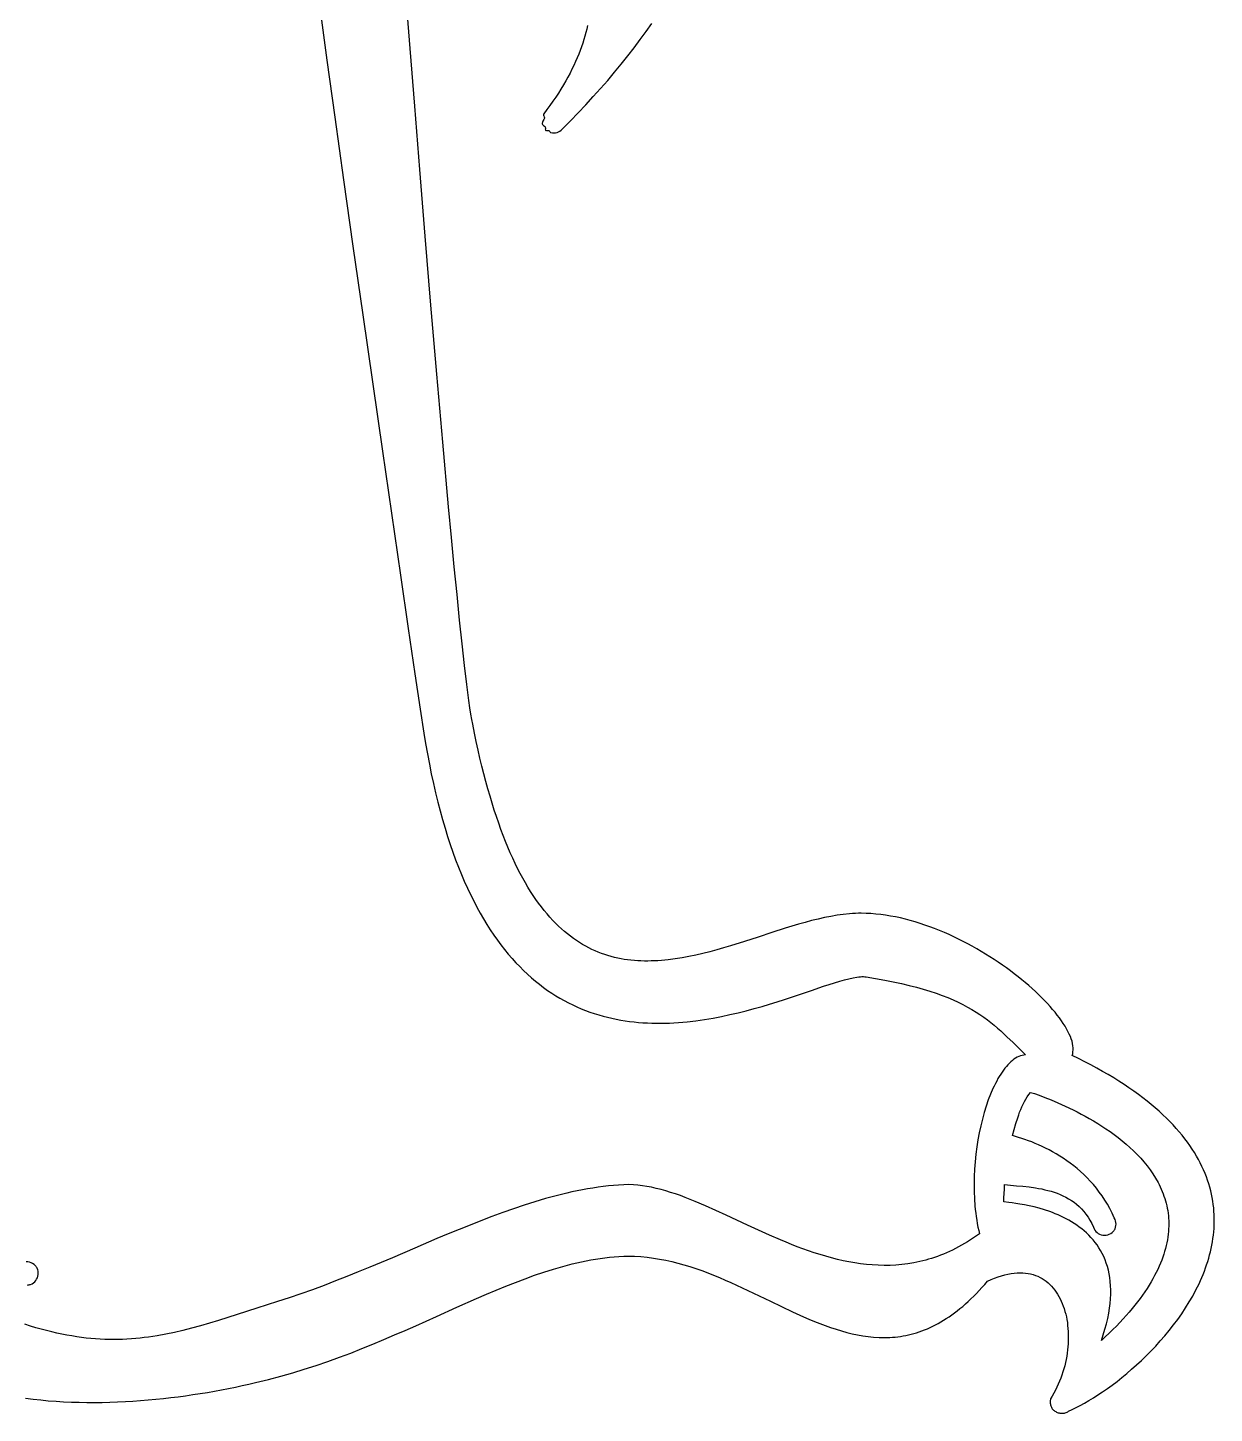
# Model space of a CAD drawing. Extents: x 0 to 113, y 52 to 137.
# Drawn here: x 95.98 to 110.44, y 55.84 to 72.72 of the extents above; entities that cross this region are included whole.
import ezdxf

# ---------------------------------------------------------------- set-up
doc = ezdxf.new("R2010")
doc.units = 0
doc.header["$MEASUREMENT"] = 0

msp = doc.modelspace()

# ---------------------------------------------------------------- linework, layer by layer
for points in [[(95.95, 56.019), (96.042, 56.007), (96.135, 55.998), (96.228, 55.989), (96.322, 55.983), (96.415, 55.977), (96.509, 55.973), (96.603, 55.97), (96.697, 55.969), (96.791, 55.968), (96.885, 55.969), (96.979, 55.972), (97.073, 55.975), (97.167, 55.979), (97.26, 55.985), (97.353, 55.991), (97.446, 55.999), (97.538, 56.007), (97.63, 56.017), (97.721, 56.027), (97.811, 56.038), (97.901, 56.05), (97.991, 56.063), (98.079, 56.077), (98.167, 56.091), (98.254, 56.106), (98.34, 56.122), (98.425, 56.138), (98.508, 56.155), (98.591, 56.173), (98.673, 56.191), (98.753, 56.21), (98.91, 56.248), (99.062, 56.288), (99.208, 56.329), (99.347, 56.372), (99.492, 56.419), (99.635, 56.467), (99.775, 56.518), (99.914, 56.57), (100.05, 56.624), (100.185, 56.678), (100.318, 56.734), (100.449, 56.79), (100.579, 56.846), (100.707, 56.903), (100.959, 57.016), (101.206, 57.127), (101.448, 57.234), (101.568, 57.286), (101.686, 57.336), (101.804, 57.385), (101.921, 57.431), (102.038, 57.475), (102.154, 57.517), (102.269, 57.556), (102.384, 57.593), (102.441, 57.61), (102.499, 57.626), (102.556, 57.641), (102.613, 57.656), (102.67, 57.669), (102.727, 57.682), (102.784, 57.694), (102.841, 57.704), (102.898, 57.714), (102.955, 57.723), (103.012, 57.731), (103.069, 57.737), (103.125, 57.743), (103.183, 57.747), (103.24, 57.75), (103.297, 57.752), (103.374, 57.75), (103.451, 57.746), (103.527, 57.738), (103.603, 57.728), (103.678, 57.716), (103.753, 57.701), (103.827, 57.685), (103.901, 57.666), (103.975, 57.645), (104.047, 57.623), (104.12, 57.599), (104.192, 57.574), (104.264, 57.547), (104.335, 57.519), (104.406, 57.49), (104.476, 57.46), (104.546, 57.429), (104.616, 57.398), (104.755, 57.333), (104.892, 57.267), (105.028, 57.201), (105.164, 57.136), (105.298, 57.073), (105.432, 57.013), (105.498, 56.984), (105.564, 56.956), (105.631, 56.93), (105.697, 56.905), (105.762, 56.881), (105.828, 56.86), (105.894, 56.84), (105.959, 56.821), (106.025, 56.805), (106.09, 56.791), (106.156, 56.78), (106.221, 56.771), (106.286, 56.764), (106.352, 56.76), (106.417, 56.759), (106.45, 56.759), (106.482, 56.761), (106.515, 56.763), (106.548, 56.765), (106.58, 56.769), (106.613, 56.773), (106.646, 56.779), (106.678, 56.785), (106.711, 56.792), (106.744, 56.8), (106.777, 56.808), (106.81, 56.818), (106.842, 56.829), (106.875, 56.84), (106.908, 56.853), (106.941, 56.866), (106.974, 56.881), (107.007, 56.896), (107.04, 56.913), (107.073, 56.931), (107.106, 56.949), (107.139, 56.969), (107.172, 56.99), (107.205, 57.012), (107.238, 57.035), (107.272, 57.059), (107.305, 57.084), (107.338, 57.111), (107.372, 57.139), (107.405, 57.168), (107.438, 57.198), (107.472, 57.229), (107.506, 57.262), (107.539, 57.296), (107.573, 57.331), (107.607, 57.367), (107.64, 57.405), (107.674, 57.445), (107.718, 57.465), (107.761, 57.483), (107.803, 57.498), (107.844, 57.512), (107.884, 57.523), (107.923, 57.532), (107.961, 57.539), (107.998, 57.544), (108.034, 57.547), (108.069, 57.548), (108.103, 57.547), (108.136, 57.545), (108.168, 57.54), (108.2, 57.534), (108.23, 57.526), (108.259, 57.516), (108.287, 57.505), (108.314, 57.492), (108.34, 57.478), (108.365, 57.462), (108.389, 57.445), (108.412, 57.426), (108.434, 57.406), (108.455, 57.385), (108.475, 57.362), (108.494, 57.338), (108.512, 57.313), (108.529, 57.287), (108.545, 57.26), (108.56, 57.232), (108.573, 57.203), (108.586, 57.173), (108.598, 57.142), (108.609, 57.111), (108.618, 57.078), (108.627, 57.045), (108.635, 57.011), (108.641, 56.977), (108.647, 56.942), (108.651, 56.906), (108.655, 56.87), (108.657, 56.833), (108.659, 56.797), (108.659, 56.759), (108.658, 56.722), (108.657, 56.684), (108.654, 56.646), (108.65, 56.607), (108.645, 56.569), (108.639, 56.531), (108.632, 56.492), (108.624, 56.454), (108.615, 56.415), (108.604, 56.377), (108.593, 56.339), (108.581, 56.301), (108.567, 56.263), (108.553, 56.226), (108.537, 56.189), (108.521, 56.153), (108.503, 56.116), (108.484, 56.081), (108.464, 56.046), (108.443, 56.011), (108.441, 56), (108.439, 55.99), (108.438, 55.979), (108.438, 55.968), (108.439, 55.958), (108.44, 55.947), (108.442, 55.937), (108.445, 55.927), (108.449, 55.918), (108.453, 55.909), (108.458, 55.9), (108.464, 55.891), (108.471, 55.883), (108.479, 55.875), (108.487, 55.868), (108.496, 55.862), (108.505, 55.856), (108.515, 55.851), (108.525, 55.846), (108.536, 55.842), (108.546, 55.84), (108.557, 55.837), (108.568, 55.836), (108.579, 55.836), (108.59, 55.836), (108.601, 55.837), (108.612, 55.839), (108.622, 55.842), (108.633, 55.846), (108.643, 55.85), (108.652, 55.855), (108.662, 55.862), (108.707, 55.882), (108.755, 55.905), (108.805, 55.931), (108.857, 55.959), (108.91, 55.99), (108.965, 56.023), (109.02, 56.059), (109.077, 56.097), (109.135, 56.137), (109.194, 56.18), (109.253, 56.225), (109.312, 56.272), (109.372, 56.321), (109.431, 56.372), (109.491, 56.425), (109.55, 56.48), (109.609, 56.536), (109.667, 56.595), (109.724, 56.655), (109.78, 56.717), (109.835, 56.78), (109.889, 56.845), (109.941, 56.912), (109.992, 56.98), (110.041, 57.049), (110.088, 57.12), (110.132, 57.192), (110.175, 57.265), (110.214, 57.339), (110.252, 57.414), (110.269, 57.452), (110.286, 57.491), (110.302, 57.529), (110.317, 57.568), (110.331, 57.607), (110.345, 57.646), (110.358, 57.685), (110.37, 57.725), (110.381, 57.765), (110.391, 57.805), (110.4, 57.845), (110.408, 57.885), (110.416, 57.926), (110.422, 57.966), (110.427, 58.007), (110.432, 58.048), (110.435, 58.089), (110.437, 58.13), (110.438, 58.172), (110.438, 58.213), (110.437, 58.255), (110.434, 58.297), (110.431, 58.338), (110.426, 58.38), (110.42, 58.422), (110.413, 58.464), (110.404, 58.506), (110.395, 58.548), (110.383, 58.591), (110.371, 58.633), (110.357, 58.675), (110.342, 58.717), (110.326, 58.76), (110.308, 58.802), (110.288, 58.844), (110.267, 58.887), (110.245, 58.929), (110.221, 58.971), (110.196, 59.014), (110.169, 59.056), (110.141, 59.098), (110.111, 59.14), (110.079, 59.182), (110.046, 59.224), (110.011, 59.266), (109.974, 59.308), (109.936, 59.35), (109.896, 59.392), (109.855, 59.433), (109.811, 59.475), (109.766, 59.516), (109.719, 59.558), (109.67, 59.599), (109.619, 59.64), (109.567, 59.681), (109.513, 59.722), (109.456, 59.762), (109.398, 59.803), (109.338, 59.843), (109.276, 59.883), (109.212, 59.923), (109.145, 59.963), (109.077, 60.002), (109.007, 60.042), (108.935, 60.081), (108.86, 60.12), (108.784, 60.158), (108.705, 60.197), (108.712, 60.218), (108.716, 60.241), (108.718, 60.264), (108.718, 60.289), (108.716, 60.315), (108.711, 60.342), (108.704, 60.369), (108.695, 60.398), (108.684, 60.428), (108.671, 60.458), (108.655, 60.489), (108.638, 60.521), (108.619, 60.553), (108.598, 60.586), (108.576, 60.62), (108.551, 60.654), (108.525, 60.688), (108.497, 60.723), (108.468, 60.758), (108.436, 60.794), (108.404, 60.83), (108.37, 60.866), (108.334, 60.902), (108.297, 60.938), (108.258, 60.975), (108.218, 61.011), (108.177, 61.048), (108.135, 61.084), (108.091, 61.12), (108.046, 61.156), (108, 61.192), (107.953, 61.228), (107.905, 61.263), (107.856, 61.298), (107.806, 61.332), (107.755, 61.366), (107.704, 61.399), (107.651, 61.432), (107.598, 61.465), (107.543, 61.496), (107.489, 61.527), (107.433, 61.557), (107.377, 61.586), (107.321, 61.615), (107.263, 61.642), (107.206, 61.669), (107.148, 61.695), (107.089, 61.719), (107.03, 61.743), (106.971, 61.765), (106.912, 61.786), (106.852, 61.806), (106.793, 61.824), (106.733, 61.842), (106.673, 61.857), (106.613, 61.872), (106.553, 61.885), (106.493, 61.896), (106.433, 61.906), (106.373, 61.914), (106.314, 61.92), (106.254, 61.925), (106.195, 61.928), (106.136, 61.929), (106.1, 61.929), (106.064, 61.928), (106.028, 61.926), (105.991, 61.923), (105.917, 61.915), (105.841, 61.905), (105.765, 61.892), (105.688, 61.877), (105.61, 61.859), (105.531, 61.84), (105.452, 61.818), (105.372, 61.796), (105.291, 61.772), (105.209, 61.747), (105.045, 61.694), (104.879, 61.64), (104.711, 61.586), (104.543, 61.533), (104.458, 61.508), (104.374, 61.484), (104.289, 61.461), (104.204, 61.44), (104.12, 61.42), (104.035, 61.402), (103.951, 61.387), (103.867, 61.373), (103.783, 61.362), (103.7, 61.354), (103.658, 61.351), (103.617, 61.349), (103.575, 61.348), (103.534, 61.347), (103.493, 61.347), (103.451, 61.349), (103.411, 61.351), (103.37, 61.354), (103.329, 61.358), (103.288, 61.363), (103.248, 61.368), (103.208, 61.375), (103.168, 61.383), (103.128, 61.392), (103.088, 61.403), (103.049, 61.414), (103.009, 61.427), (102.97, 61.44), (102.931, 61.455), (102.893, 61.471), (102.854, 61.489), (102.816, 61.508), (102.778, 61.528), (102.74, 61.549), (102.702, 61.572), (102.665, 61.596), (102.628, 61.622), (102.591, 61.649), (102.554, 61.677), (102.518, 61.707), (102.482, 61.739), (102.446, 61.772), (102.411, 61.807), (102.376, 61.843), (102.341, 61.881), (102.306, 61.921), (102.272, 61.963), (102.238, 62.006), (102.204, 62.051), (102.171, 62.097), (102.138, 62.146), (102.106, 62.196), (102.074, 62.248), (102.042, 62.302), (102.01, 62.358), (101.979, 62.416), (101.948, 62.476), (101.918, 62.538), (101.888, 62.602), (101.858, 62.667), (101.829, 62.735), (101.8, 62.805), (101.772, 62.878), (101.744, 62.952), (101.717, 63.028), (101.69, 63.107), (101.663, 63.188), (101.637, 63.271), (101.611, 63.357), (101.586, 63.445), (101.561, 63.535), (101.537, 63.627), (101.513, 63.722), (101.489, 63.819), (101.466, 63.919), (101.444, 64.021), (101.422, 64.126), (101.401, 64.233), (101.39, 64.291), (101.379, 64.358), (101.367, 64.435), (101.355, 64.521), (101.329, 64.719), (101.302, 64.951), (101.272, 65.212), (101.241, 65.501), (101.209, 65.816), (101.176, 66.152), (101.142, 66.509), (101.107, 66.883), (101.035, 67.672), (100.962, 68.498), (100.89, 69.342), (100.821, 70.182), (100.754, 70.996), (100.693, 71.765), (100.637, 72.468), (100.59, 73.083)], [(99.542, 72.937), (99.624, 72.327), (99.721, 71.63), (99.827, 70.867), (99.941, 70.058), (100.06, 69.224), (100.299, 67.562), (100.519, 66.049), (100.614, 65.399), (100.695, 64.848), (100.76, 64.417), (100.805, 64.126), (100.826, 63.997), (100.848, 63.871), (100.872, 63.748), (100.896, 63.628), (100.921, 63.511), (100.948, 63.397), (100.975, 63.285), (101.003, 63.177), (101.032, 63.071), (101.063, 62.967), (101.094, 62.867), (101.126, 62.769), (101.159, 62.674), (101.192, 62.582), (101.227, 62.492), (101.262, 62.404), (101.298, 62.319), (101.335, 62.237), (101.373, 62.157), (101.412, 62.08), (101.451, 62.004), (101.491, 61.932), (101.531, 61.861), (101.573, 61.793), (101.615, 61.727), (101.657, 61.664), (101.701, 61.602), (101.745, 61.543), (101.789, 61.486), (101.834, 61.431), (101.88, 61.378), (101.926, 61.327), (101.973, 61.279), (102.02, 61.232), (102.067, 61.187), (102.116, 61.144), (102.164, 61.103), (102.213, 61.064), (102.263, 61.026), (102.313, 60.99), (102.363, 60.957), (102.413, 60.924), (102.464, 60.894), (102.516, 60.865), (102.567, 60.838), (102.619, 60.813), (102.671, 60.789), (102.724, 60.766), (102.776, 60.745), (102.829, 60.726), (102.882, 60.708), (102.936, 60.691), (102.989, 60.676), (103.043, 60.662), (103.096, 60.65), (103.15, 60.638), (103.204, 60.628), (103.258, 60.62), (103.312, 60.612), (103.367, 60.606), (103.421, 60.6), (103.475, 60.596), (103.529, 60.593), (103.583, 60.591), (103.637, 60.59), (103.692, 60.59), (103.746, 60.591), (103.799, 60.592), (103.853, 60.595), (103.907, 60.598), (103.96, 60.602), (104.014, 60.608), (104.12, 60.62), (104.225, 60.635), (104.33, 60.652), (104.433, 60.672), (104.534, 60.694), (104.635, 60.717), (104.734, 60.742), (104.831, 60.768), (104.926, 60.795), (105.019, 60.823), (105.11, 60.851), (105.199, 60.879), (105.37, 60.936), (105.529, 60.99), (105.677, 61.04), (105.746, 61.062), (105.811, 61.083), (105.873, 61.102), (105.931, 61.119), (105.986, 61.132), (106.036, 61.143), (106.083, 61.151), (106.104, 61.154), (106.125, 61.156), (106.144, 61.157), (106.163, 61.157), (106.18, 61.156), (106.196, 61.154), (106.311, 61.135), (106.421, 61.115), (106.525, 61.095), (106.624, 61.073), (106.718, 61.051), (106.807, 61.028), (106.892, 61.004), (106.972, 60.979), (107.049, 60.954), (107.121, 60.928), (107.189, 60.901), (107.254, 60.873), (107.316, 60.845), (107.375, 60.816), (107.43, 60.787), (107.483, 60.757), (107.534, 60.726), (107.582, 60.695), (107.628, 60.663), (107.673, 60.63), (107.715, 60.597), (107.757, 60.564), (107.797, 60.53), (107.836, 60.495), (107.874, 60.461), (107.911, 60.425), (107.986, 60.353), (108.136, 60.205), (108.115, 60.202), (108.095, 60.198), (108.075, 60.191), (108.055, 60.184), (108.036, 60.174), (108.016, 60.163), (107.997, 60.15), (107.978, 60.136), (107.959, 60.12), (107.941, 60.102), (107.922, 60.084), (107.904, 60.063), (107.886, 60.042), (107.869, 60.019), (107.852, 59.995), (107.835, 59.969), (107.818, 59.942), (107.802, 59.914), (107.786, 59.885), (107.77, 59.855), (107.755, 59.824), (107.74, 59.792), (107.711, 59.725), (107.684, 59.654), (107.658, 59.579), (107.635, 59.502), (107.613, 59.422), (107.593, 59.339), (107.574, 59.255), (107.558, 59.168), (107.545, 59.081), (107.533, 58.992), (107.524, 58.902), (107.517, 58.811), (107.512, 58.721), (107.51, 58.63), (107.511, 58.54), (107.515, 58.45), (107.521, 58.362), (107.525, 58.318), (107.53, 58.275), (107.536, 58.232), (107.543, 58.189), (107.55, 58.147), (107.558, 58.105), (107.567, 58.064), (107.576, 58.024), (107.54, 57.998), (107.504, 57.973), (107.467, 57.949), (107.431, 57.926), (107.394, 57.904), (107.358, 57.883), (107.321, 57.863), (107.285, 57.843), (107.248, 57.825), (107.212, 57.808), (107.175, 57.792), (107.139, 57.776), (107.103, 57.762), (107.066, 57.748), (107.03, 57.735), (106.993, 57.723), (106.957, 57.712), (106.921, 57.702), (106.884, 57.692), (106.848, 57.684), (106.812, 57.676), (106.775, 57.669), (106.703, 57.657), (106.631, 57.648), (106.558, 57.641), (106.486, 57.638), (106.414, 57.637), (106.342, 57.639), (106.27, 57.643), (106.199, 57.649), (106.127, 57.658), (106.056, 57.668), (105.985, 57.681), (105.914, 57.695), (105.844, 57.711), (105.773, 57.729), (105.703, 57.749), (105.633, 57.77), (105.563, 57.792), (105.494, 57.816), (105.425, 57.841), (105.356, 57.866), (105.287, 57.893), (105.219, 57.921), (105.151, 57.949), (105.016, 58.007), (104.882, 58.068), (104.75, 58.129), (104.49, 58.25), (104.362, 58.308), (104.237, 58.364), (104.113, 58.417), (104.052, 58.442), (103.991, 58.465), (103.931, 58.488), (103.871, 58.509), (103.812, 58.528), (103.753, 58.546), (103.695, 58.563), (103.637, 58.577), (103.58, 58.59), (103.524, 58.601), (103.468, 58.609), (103.413, 58.616), (103.358, 58.62), (103.304, 58.622), (103.242, 58.62), (103.179, 58.616), (103.116, 58.611), (103.054, 58.606), (102.991, 58.599), (102.928, 58.59), (102.864, 58.581), (102.801, 58.571), (102.737, 58.559), (102.674, 58.547), (102.61, 58.533), (102.546, 58.519), (102.482, 58.504), (102.417, 58.487), (102.353, 58.47), (102.288, 58.452), (102.159, 58.414), (102.028, 58.373), (101.898, 58.329), (101.766, 58.282), (101.634, 58.234), (101.501, 58.183), (101.368, 58.13), (101.235, 58.076), (101.1, 58.021), (100.965, 57.964), (100.694, 57.849), (100.421, 57.732), (100.145, 57.616), (100.006, 57.559), (99.867, 57.503), (99.728, 57.448), (99.588, 57.394), (99.447, 57.342), (99.306, 57.291), (99.164, 57.243), (99.022, 57.197), (98.769, 57.116), (98.53, 57.04), (98.414, 57.003), (98.301, 56.968), (98.191, 56.934), (98.082, 56.903), (97.975, 56.873), (97.869, 56.846), (97.764, 56.822), (97.659, 56.8), (97.555, 56.78), (97.503, 56.772), (97.45, 56.764), (97.398, 56.758), (97.346, 56.752), (97.293, 56.746), (97.24, 56.742), (97.187, 56.739), (97.134, 56.736), (97.08, 56.735), (97.026, 56.734), (96.971, 56.735), (96.916, 56.736), (96.861, 56.739), (96.805, 56.742), (96.748, 56.747), (96.691, 56.753), (96.633, 56.76), (96.575, 56.768), (96.515, 56.778), (96.455, 56.788), (96.394, 56.8), (96.333, 56.813), (96.27, 56.828), (96.206, 56.843), (96.142, 56.86), (96.076, 56.879), (96.01, 56.899), (95.942, 56.92)], [(102.799, 72.748), (102.79, 72.706), (102.779, 72.664), (102.768, 72.621), (102.755, 72.578), (102.741, 72.534), (102.726, 72.49), (102.71, 72.445), (102.693, 72.4), (102.674, 72.355), (102.654, 72.309), (102.633, 72.262), (102.61, 72.216), (102.586, 72.169), (102.561, 72.121), (102.534, 72.073), (102.506, 72.024), (102.476, 71.975), (102.445, 71.926), (102.412, 71.876), (102.378, 71.826), (102.342, 71.775), (102.305, 71.724), (102.266, 71.672), (102.264, 71.669), (102.263, 71.666), (102.262, 71.66), (102.264, 71.653), (102.267, 71.647), (102.273, 71.633), (102.275, 71.626), (102.274, 71.62), (102.27, 71.611), (102.266, 71.602), (102.256, 71.585), (102.252, 71.577), (102.249, 71.568), (102.247, 71.559), (102.248, 71.549), (102.25, 71.543), (102.254, 71.538), (102.258, 71.534), (102.263, 71.53), (102.274, 71.523), (102.279, 71.519), (102.283, 71.514), (102.285, 71.509), (102.286, 71.503), (102.286, 71.491), (102.285, 71.485), (102.286, 71.479), (102.288, 71.474), (102.292, 71.47), (102.296, 71.468), (102.3, 71.467), (102.304, 71.468), (102.309, 71.469), (102.318, 71.471), (102.322, 71.471), (102.327, 71.47), (102.331, 71.467), (102.334, 71.464), (102.339, 71.456), (102.345, 71.448), (102.349, 71.445), (102.353, 71.444), (102.373, 71.44), (102.392, 71.439), (102.411, 71.441), (102.429, 71.445), (102.447, 71.452), (102.464, 71.462), (102.479, 71.473), (102.493, 71.488), (102.591, 71.586), (102.686, 71.685), (102.779, 71.783), (102.87, 71.882), (102.958, 71.981), (103.045, 72.08), (103.129, 72.18), (103.21, 72.279), (103.29, 72.378), (103.367, 72.477), (103.442, 72.577), (103.515, 72.676), (103.585, 72.775)], [(95.973, 57.399), (95.983, 57.4), (95.993, 57.402), (96.003, 57.404), (96.013, 57.407), (96.03, 57.414), (96.047, 57.425), (96.062, 57.437), (96.075, 57.452), (96.086, 57.469), (96.095, 57.487), (96.102, 57.507), (96.105, 57.527), (96.106, 57.547), (96.104, 57.566), (96.1, 57.586), (96.092, 57.604), (96.088, 57.613), (96.082, 57.621), (96.076, 57.629), (96.069, 57.637), (96.054, 57.651), (96.037, 57.662), (96.019, 57.671), (96, 57.677), (95.98, 57.68), (95.96, 57.68)]]:
    msp.add_lwpolyline(points)
msp.add_lwpolyline([(108.197, 59.747), (108.245, 59.731), (108.303, 59.711), (108.372, 59.685), (108.448, 59.654), (108.532, 59.619), (108.622, 59.579), (108.717, 59.533), (108.765, 59.509), (108.815, 59.483), (108.865, 59.456), (108.915, 59.428), (108.966, 59.398), (109.017, 59.368), (109.068, 59.336), (109.118, 59.302), (109.169, 59.268), (109.219, 59.232), (109.268, 59.195), (109.316, 59.156), (109.364, 59.117), (109.41, 59.076), (109.455, 59.033), (109.499, 58.99), (109.541, 58.945), (109.581, 58.899), (109.62, 58.852), (109.656, 58.803), (109.691, 58.753), (109.723, 58.702), (109.752, 58.649), (109.766, 58.622), (109.779, 58.595), (109.792, 58.568), (109.804, 58.54), (109.815, 58.512), (109.825, 58.483), (109.834, 58.454), (109.843, 58.425), (109.851, 58.396), (109.858, 58.366), (109.864, 58.336), (109.87, 58.306), (109.874, 58.275), (109.878, 58.244), (109.88, 58.212), (109.882, 58.18), (109.883, 58.148), (109.883, 58.116), (109.881, 58.083), (109.879, 58.05), (109.876, 58.017), (109.872, 57.983), (109.866, 57.949), (109.86, 57.914), (109.852, 57.879), (109.843, 57.844), (109.833, 57.809), (109.822, 57.773), (109.81, 57.737), (109.797, 57.7), (109.782, 57.664), (109.766, 57.627), (109.749, 57.589), (109.73, 57.551), (109.711, 57.513), (109.69, 57.474), (109.667, 57.436), (109.643, 57.396), (109.618, 57.357), (109.591, 57.317), (109.563, 57.277), (109.534, 57.236), (109.503, 57.195), (109.471, 57.154), (109.437, 57.112), (109.402, 57.07), (109.365, 57.028), (109.326, 56.985), (109.286, 56.943), (109.245, 56.899), (109.201, 56.855), (109.157, 56.811), (109.11, 56.767), (109.062, 56.722), (109.085, 56.793), (109.106, 56.861), (109.124, 56.927), (109.139, 56.992), (109.151, 57.054), (109.161, 57.115), (109.168, 57.174), (109.173, 57.231), (109.176, 57.286), (109.176, 57.339), (109.174, 57.391), (109.171, 57.441), (109.165, 57.489), (109.157, 57.536), (109.147, 57.581), (109.135, 57.624), (109.122, 57.666), (109.107, 57.707), (109.09, 57.746), (109.072, 57.783), (109.052, 57.819), (109.031, 57.854), (109.009, 57.887), (108.985, 57.919), (108.961, 57.949), (108.935, 57.978), (108.908, 58.006), (108.88, 58.033), (108.852, 58.059), (108.822, 58.083), (108.792, 58.106), (108.761, 58.128), (108.73, 58.149), (108.698, 58.169), (108.666, 58.188), (108.633, 58.206), (108.6, 58.222), (108.567, 58.238), (108.534, 58.253), (108.5, 58.267), (108.467, 58.281), (108.434, 58.293), (108.368, 58.315), (108.303, 58.335), (108.241, 58.351), (108.18, 58.365), (108.123, 58.377), (108.069, 58.386), (108.019, 58.394), (107.974, 58.4), (107.934, 58.405), (107.874, 58.411), (107.873, 58.435), (107.873, 58.461), (107.876, 58.514), (107.88, 58.568), (107.882, 58.622), (108.028, 58.609), (108.104, 58.602), (108.181, 58.594), (108.258, 58.583), (108.296, 58.577), (108.335, 58.57), (108.373, 58.561), (108.411, 58.552), (108.448, 58.542), (108.486, 58.53), (108.522, 58.517), (108.559, 58.503), (108.594, 58.487), (108.629, 58.47), (108.663, 58.451), (108.696, 58.43), (108.729, 58.407), (108.76, 58.383), (108.79, 58.356), (108.819, 58.327), (108.847, 58.296), (108.874, 58.262), (108.899, 58.226), (108.923, 58.188), (108.945, 58.147), (108.966, 58.103), (108.973, 58.084), (108.983, 58.067), (108.995, 58.052), (109.009, 58.038), (109.024, 58.027), (109.041, 58.017), (109.06, 58.01), (109.079, 58.006), (109.099, 58.005), (109.12, 58.006), (109.139, 58.01), (109.158, 58.017), (109.176, 58.026), (109.192, 58.038), (109.207, 58.052), (109.213, 58.06), (109.219, 58.068), (109.224, 58.076), (109.229, 58.085), (109.236, 58.104), (109.24, 58.123), (109.241, 58.142), (109.239, 58.161), (109.235, 58.181), (109.228, 58.199), (109.219, 58.217), (109.193, 58.275), (109.164, 58.33), (109.135, 58.383), (109.103, 58.435), (109.07, 58.485), (109.036, 58.532), (109.001, 58.578), (108.964, 58.622), (108.926, 58.664), (108.888, 58.705), (108.848, 58.744), (108.808, 58.781), (108.767, 58.817), (108.725, 58.85), (108.683, 58.883), (108.641, 58.913), (108.598, 58.943), (108.555, 58.97), (108.512, 58.997), (108.468, 59.021), (108.425, 59.045), (108.382, 59.067), (108.339, 59.088), (108.296, 59.107), (108.254, 59.125), (108.213, 59.142), (108.172, 59.158), (108.131, 59.173), (108.092, 59.186), (108.053, 59.198), (107.978, 59.22), (107.998, 59.293), (108.019, 59.366), (108.042, 59.437), (108.054, 59.472), (108.066, 59.506), (108.079, 59.539), (108.093, 59.572), (108.108, 59.603), (108.124, 59.634), (108.141, 59.664), (108.158, 59.693), (108.177, 59.721), (108.197, 59.747)], close=True)

doc.saveas('drawing.dxf')
